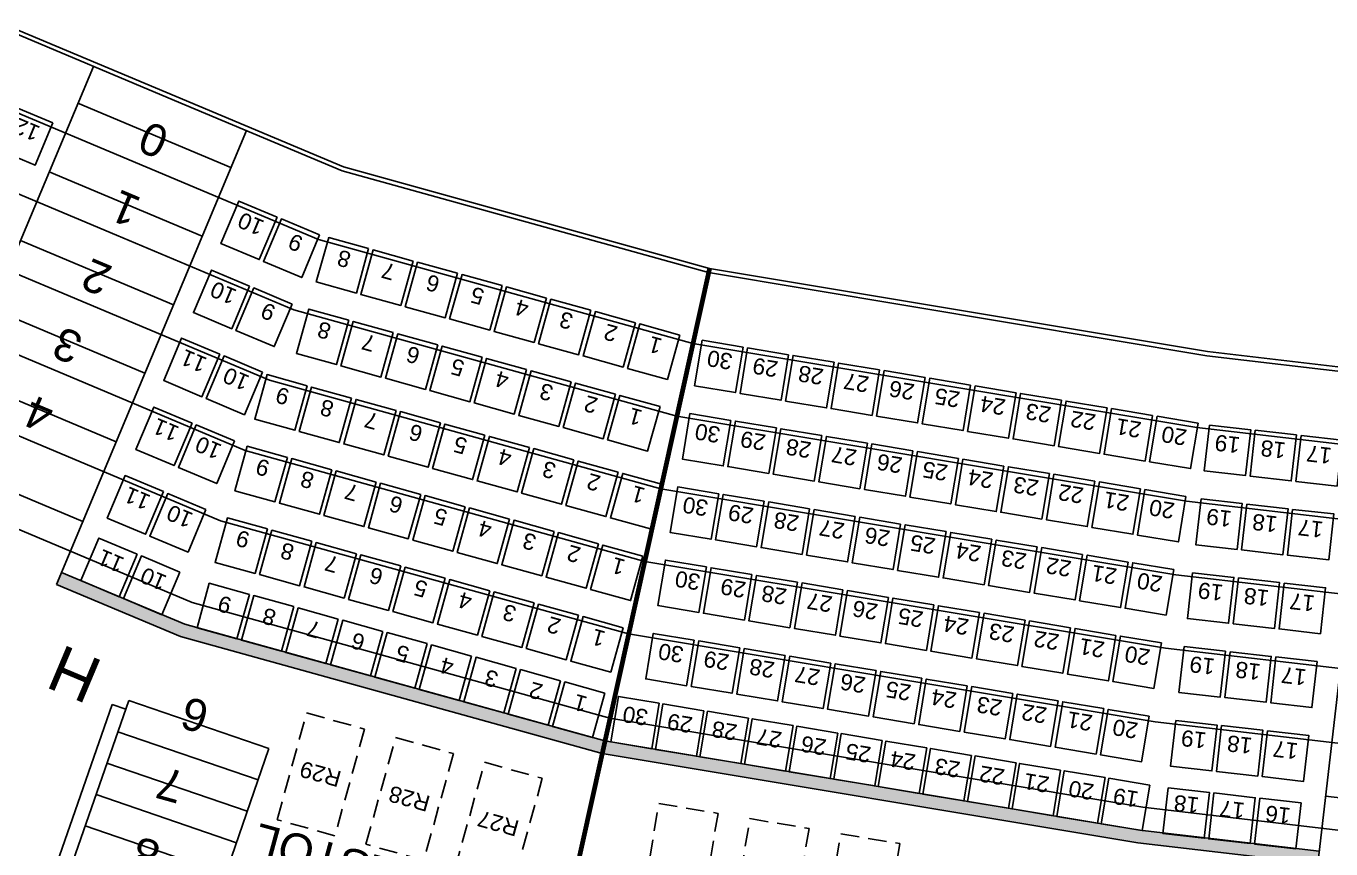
# Model space of a CAD drawing. Header units: millimetres. Extents: x 42980 to 202332, y 27411 to 140378.
# Drawn here: x 92238 to 106381, y 59239 to 68154 of the extents above; entities that cross this region are included whole.
import ezdxf
from ezdxf.enums import TextEntityAlignment as Align

# ---------------------------------------------------------------- set-up
doc = ezdxf.new("R2010")
doc.units = ezdxf.units.MM
doc.header["$LTSCALE"] = 100
doc.linetypes.add('DASHED_2', pattern=[3, 2, -1])
for name, color, linetype in [('A-3311-EA-', 3, 'CONTINUOUS'), ('A-3311-FYLL', 1, 'CONTINUOUS'), ('R-RADER_TELE_2', 252, 'CONTINUOUS'), ('R-RULLSTOLSPLATS', 1, 'DASHED_2'), ('R-STOLAR_TELE_2', 3, 'CONTINUOUS'), ('R-STOLNUMMER_TELE_2', 7, 'CONTINUOUS'), ('R-TRAPPA_TELE', 254, 'CONTINUOUS'), ('SEKTIONS_NR', 4, 'CONTINUOUS'), ('T-RADER_TELE', 252, 'CONTINUOUS'), ('T-RADNUMMER', 4, 'CONTINUOUS'), ('T-RADNUMMER_TELE', 4, 'CONTINUOUS'), ('T-RULLSTOLSPLATS', 1, 'DASHED_2'), ('T-STOLAR_TELE', 3, 'CONTINUOUS'), ('T-STOLNR RULLSTOLSPLATS', 7, 'CONTINUOUS'), ('T-STOLNUMMER_TELE', 7, 'CONTINUOUS'), ('T-TRAPPA', 254, 'CONTINUOUS'), ('T-TRAPPA_TELE', 254, 'CONTINUOUS'), ('U-RADER', 252, 'CONTINUOUS')]:
    doc.layers.add(name, color=color, linetype=linetype)
doc.layers.add('SEKTIONER', color=4, linetype='CONTINUOUS', lineweight=70)
doc.styles.add('ARIAL', font='arial.ttf')

# ---------------------------------------------------------------- blocks, each defined once
blk = doc.blocks.new('KAJ')
at = {"layer": 'A-3311-FYLL'}
h = blk.add_hatch(color=256, dxfattribs=at)
h.paths.add_polyline_path([(-12514, -25024), (-12498, -24885), (-14444, -24658), (-20241, -23691), (-20271, -23827), (-14464, -24796)])
h.paths.add_polyline_path([(-26131, -21865), (-26185, -21995), (-24841, -22560), (-20271, -23827), (-20241, -23691), (-24795, -22427)])
at = {"layer": 'A-3311-EA-'}
for p, q in [((-26131, -21865), (-24795, -22427)), ((-24841, -22560), (-26185, -21995)), ((-24795, -22427), (-20241, -23691)), ((-20271, -23827), (-24841, -22560)), ((-20241, -23691), (-14444, -24658)), ((-14464, -24796), (-20271, -23827)), ((-14444, -24658), (-12498, -24885)), ((-12514, -25024), (-14464, -24796))]:
    blk.add_line(p, q, dxfattribs=at)

msp = doc.modelspace()

# ---------------------------------------------------------------- linework, layer by layer
at = {"layer": 'R-RADER_TELE_2'}
for p, q in [((93846, 67350), (95664, 66585)), ((93864, 67391), (95679, 66628)), ((93536, 66629), (95406, 65842)), ((95679, 66628), (99645, 65528)), ((95664, 66585), (99636, 65484)), ((93217, 65889), (95141, 65080)), ((95406, 65842), (99466, 64716)), ((99636, 65484), (105037, 64582)), ((99645, 65528), (105043, 64627)), ((92899, 65150), (94877, 64318)), ((95141, 65080), (99291, 63929)), ((99466, 64716), (104927, 63805)), ((105037, 64582), (107743, 64267)), ((105043, 64627), (107748, 64311)), ((92581, 64411), (94612, 63557)), ((94877, 64318), (99117, 63142)), ((99291, 63929), (104814, 63008)), ((104927, 63805), (107653, 63487)), ((92262, 63671), (94347, 62795)), ((94612, 63557), (98943, 62355)), ((99117, 63142), (104701, 62210)), ((104814, 63008), (107561, 62687)), ((91893, 62812), (94040, 61910)), ((94347, 62795), (98768, 61568)), ((98943, 62355), (104588, 61413)), ((104701, 62210), (107469, 61887)), ((94040, 61910), (98566, 60654)), ((98768, 61568), (104475, 60616)), ((104588, 61413), (107376, 61088)), ((98566, 60654), (104343, 59690)), ((104475, 60616), (107284, 60288)), ((104343, 59690), (107177, 59359))]:
    msp.add_line(p, q, dxfattribs=at)
at = {"layer": 'R-RULLSTOLSPLATS'}
for points in [[(99096, 59731), (99738, 59624), (99540, 58441), (98899, 58548)], [(100083, 59567), (100724, 59460), (100526, 58276), (99885, 58383)], [(101069, 59403), (101710, 59296), (101513, 58112), (100872, 58219)]]:
    msp.add_lwpolyline(points, close=True, dxfattribs=at)
at = {"layer": 'R-STOLAR_TELE_2'}
for points in [[(94959, 66085), (94544, 66259), (94350, 65798), (94765, 65624)], [(95420, 65891), (95005, 66065), (94811, 65604), (95226, 65430)], [(95951, 65743), (95518, 65863), (95384, 65382), (95818, 65261)], [(96433, 65609), (96000, 65730), (95866, 65248), (96299, 65128)], [(94661, 65337), (94246, 65511), (94052, 65050), (94467, 64876)], [(96915, 65476), (96481, 65596), (96348, 65114), (96781, 64994)], [(97397, 65342), (96963, 65462), (96829, 64981), (97263, 64860)], [(95122, 65143), (94707, 65317), (94513, 64856), (94928, 64682)], [(97879, 65208), (97445, 65329), (97311, 64847), (97745, 64727)], [(95736, 64967), (95303, 65088), (95169, 64606), (95602, 64486)], [(98360, 65075), (97927, 65195), (97793, 64713), (98227, 64593)], [(98842, 64941), (98409, 65061), (98275, 64580), (98708, 64459)], [(96218, 64834), (95784, 64954), (95651, 64472), (96084, 64352)], [(99324, 64807), (98890, 64928), (98757, 64446), (99190, 64326)], [(94338, 64599), (93923, 64774), (93730, 64313), (94144, 64138)], [(96700, 64700), (96266, 64820), (96132, 64339), (96566, 64218)], [(97182, 64566), (96748, 64687), (96614, 64205), (97048, 64085)], [(100010, 64676), (99566, 64750), (99484, 64257), (99927, 64183)], [(100503, 64594), (100059, 64668), (99977, 64175), (100421, 64101)], [(94799, 64405), (94384, 64580), (94191, 64119), (94605, 63944)], [(97663, 64433), (97230, 64553), (97096, 64071), (97530, 63951)], [(100996, 64512), (100552, 64586), (100470, 64092), (100914, 64018)], [(101489, 64429), (101045, 64503), (100963, 64010), (101407, 63936)], [(95284, 64257), (94851, 64378), (94717, 63896), (95151, 63775)], [(98145, 64299), (97712, 64419), (97578, 63937), (98011, 63817)], [(101982, 64347), (101539, 64421), (101456, 63928), (101900, 63854)], [(95766, 64124), (95333, 64244), (95199, 63762), (95633, 63642)], [(98627, 64165), (98193, 64286), (98060, 63804), (98493, 63684)], [(102476, 64265), (102032, 64339), (101949, 63846), (102393, 63771)], [(102969, 64182), (102525, 64256), (102443, 63763), (102886, 63689)], [(96248, 63990), (95814, 64110), (95681, 63628), (96114, 63508)], [(99109, 64032), (98675, 64152), (98541, 63670), (98975, 63550)], [(103462, 64100), (103018, 64174), (102936, 63681), (103380, 63607)], [(103955, 64018), (103511, 64092), (103429, 63599), (103873, 63525)], [(94037, 63853), (93622, 64027), (93428, 63566), (93843, 63392)], [(96730, 63856), (96296, 63977), (96163, 63495), (96596, 63374)], [(99877, 63882), (99433, 63956), (99351, 63463), (99795, 63389)], [(104448, 63936), (104004, 64010), (103922, 63516), (104366, 63442)], [(104942, 63853), (104498, 63927), (104415, 63434), (104859, 63360)], [(94498, 63659), (94083, 63833), (93889, 63372), (94304, 63198)], [(97212, 63723), (96778, 63843), (96644, 63361), (97078, 63241)], [(100370, 63800), (99927, 63874), (99844, 63381), (100288, 63307)], [(100864, 63717), (100420, 63792), (100337, 63298), (100781, 63224)], [(105064, 63831), (105511, 63780), (105454, 63284), (105007, 63335)], [(97693, 63589), (97260, 63709), (97126, 63227), (97560, 63107)], [(101357, 63635), (100913, 63709), (100831, 63216), (101274, 63142)], [(105560, 63775), (106007, 63724), (105951, 63227), (105504, 63278)], [(106057, 63718), (106504, 63667), (106448, 63171), (106001, 63221)], [(95070, 63481), (94636, 63602), (94502, 63120), (94936, 63000)], [(98175, 63455), (97742, 63576), (97608, 63094), (98042, 62973)], [(101850, 63553), (101406, 63627), (101324, 63134), (101768, 63060)], [(102343, 63471), (101899, 63545), (101817, 63052), (102261, 62977)], [(95551, 63348), (95118, 63468), (94984, 62986), (95418, 62866)], [(98657, 63322), (98223, 63442), (98090, 62960), (98523, 62840)], [(102836, 63388), (102392, 63462), (102310, 62969), (102754, 62895)], [(103329, 63306), (102886, 63380), (102803, 62887), (103247, 62813)], [(93727, 63110), (93312, 63284), (93118, 62823), (93533, 62649)], [(96033, 63214), (95600, 63334), (95466, 62853), (95900, 62732)], [(99139, 63188), (98705, 63308), (98572, 62826), (99005, 62706)], [(103823, 63224), (103379, 63298), (103297, 62805), (103740, 62731)], [(94188, 62916), (93773, 63090), (93579, 62629), (93994, 62455)], [(96515, 63080), (96081, 63201), (95948, 62719), (96381, 62599)], [(99745, 63088), (99301, 63162), (99219, 62669), (99662, 62595)], [(100238, 63006), (99794, 63080), (99712, 62587), (100156, 62513)], [(104316, 63141), (103872, 63216), (103790, 62722), (104234, 62648)], [(104809, 63059), (104365, 63133), (104283, 62640), (104727, 62566)], [(96997, 62947), (96563, 63067), (96430, 62585), (96863, 62465)], [(97479, 62813), (97045, 62933), (96911, 62452), (97345, 62331)], [(100731, 62923), (100287, 62998), (100205, 62504), (100649, 62430)], [(104973, 63032), (105420, 62981), (105363, 62484), (104916, 62535)], [(105469, 62975), (105916, 62924), (105860, 62427), (105413, 62478)], [(94854, 62706), (94421, 62826), (94287, 62344), (94721, 62224)], [(97960, 62679), (97527, 62800), (97393, 62318), (97827, 62198)], [(101224, 62841), (100780, 62915), (100698, 62422), (101142, 62348)], [(101717, 62759), (101274, 62833), (101191, 62340), (101635, 62266)], [(105966, 62918), (106413, 62868), (106357, 62371), (105910, 62422)], [(95336, 62572), (94903, 62692), (94769, 62211), (95203, 62090)], [(98442, 62546), (98009, 62666), (97875, 62184), (98309, 62064)], [(102211, 62677), (101767, 62751), (101684, 62257), (102128, 62183)], [(102704, 62594), (102260, 62668), (102178, 62175), (102622, 62101)], [(93442, 62432), (93027, 62607), (92833, 62146), (93248, 61971)], [(95818, 62438), (95384, 62559), (95251, 62077), (95684, 61957)], [(98924, 62412), (98490, 62532), (98357, 62051), (98790, 61930)], [(103197, 62512), (102753, 62586), (102671, 62093), (103115, 62019)], [(93903, 62238), (93488, 62413), (93294, 61952), (93709, 61777)], [(96300, 62305), (95866, 62425), (95733, 61943), (96166, 61823)], [(99612, 62294), (99168, 62368), (99086, 61875), (99530, 61801)], [(103690, 62430), (103246, 62504), (103164, 62011), (103608, 61937)], [(104183, 62347), (103739, 62422), (103657, 61928), (104101, 61854)], [(96782, 62171), (96348, 62291), (96214, 61810), (96648, 61689)], [(100105, 62212), (99662, 62286), (99579, 61793), (100023, 61719)], [(104677, 62265), (104233, 62339), (104150, 61846), (104594, 61772)], [(104882, 62232), (105329, 62181), (105272, 61684), (104825, 61735)], [(94658, 61997), (94224, 62118), (94091, 61636), (94524, 61516)], [(97263, 62037), (96830, 62158), (96696, 61676), (97130, 61556)], [(100599, 62129), (100155, 62203), (100072, 61710), (100516, 61636)], [(101092, 62047), (100648, 62121), (100566, 61628), (101010, 61554)], [(105378, 62175), (105825, 62124), (105769, 61627), (105322, 61678)], [(105875, 62119), (106322, 62068), (106266, 61571), (105819, 61622)], [(95140, 61864), (94706, 61984), (94573, 61502), (95006, 61382)], [(97745, 61904), (97312, 62024), (97178, 61542), (97612, 61422)], [(101585, 61965), (101141, 62039), (101059, 61546), (101503, 61472)], [(102078, 61883), (101634, 61957), (101552, 61463), (101996, 61389)], [(95622, 61730), (95188, 61850), (95054, 61369), (95488, 61248)], [(98227, 61770), (97793, 61890), (97660, 61409), (98093, 61288)], [(102571, 61800), (102127, 61874), (102045, 61381), (102489, 61307)], [(96103, 61596), (95670, 61717), (95536, 61235), (95970, 61115)], [(98709, 61636), (98275, 61757), (98142, 61275), (98575, 61155)], [(103065, 61718), (102621, 61792), (102538, 61299), (102982, 61225)], [(103558, 61636), (103114, 61710), (103032, 61217), (103475, 61143)], [(96585, 61463), (96152, 61583), (96018, 61101), (96452, 60981)], [(99480, 61500), (99036, 61574), (98954, 61081), (99397, 61007)], [(104051, 61553), (103607, 61628), (103525, 61134), (103969, 61060)], [(104544, 61471), (104100, 61545), (104018, 61052), (104462, 60978)], [(97067, 61329), (96633, 61449), (96500, 60968), (96933, 60847)], [(99973, 61418), (99529, 61492), (99447, 60999), (99891, 60925)], [(100466, 61335), (100022, 61409), (99940, 60916), (100384, 60842)], [(104790, 61432), (105238, 61381), (105181, 60884), (104734, 60935)], [(97549, 61195), (97115, 61316), (96982, 60834), (97415, 60714)], [(100959, 61253), (100515, 61327), (100433, 60834), (100877, 60760)], [(101452, 61171), (101009, 61245), (100926, 60752), (101370, 60678)], [(105287, 61375), (105734, 61324), (105678, 60828), (105231, 60879)], [(105784, 61319), (106231, 61268), (106175, 60771), (105728, 60822)], [(98031, 61062), (97597, 61182), (97463, 60700), (97897, 60580)], [(101946, 61089), (101502, 61163), (101420, 60669), (101863, 60595)], [(98512, 60928), (98079, 61048), (97945, 60567), (98379, 60446)], [(102439, 61006), (101995, 61080), (101913, 60587), (102357, 60513)], [(102932, 60924), (102488, 60998), (102406, 60505), (102850, 60431)], [(99101, 60818), (98658, 60892), (98575, 60399), (99019, 60325)], [(103425, 60842), (102981, 60916), (102899, 60423), (103343, 60349)], [(103918, 60759), (103475, 60833), (103392, 60340), (103836, 60266)], [(99585, 60737), (99141, 60811), (99059, 60318), (99503, 60244)], [(100068, 60657), (99624, 60731), (99542, 60238), (99986, 60163)], [(104412, 60677), (103968, 60751), (103885, 60258), (104329, 60184)], [(100551, 60576), (100108, 60650), (100025, 60157), (100469, 60083)], [(101035, 60495), (100591, 60569), (100509, 60076), (100952, 60002)], [(104699, 60632), (105147, 60581), (105090, 60084), (104643, 60135)], [(105196, 60575), (105643, 60525), (105587, 60028), (105140, 60079)], [(101518, 60415), (101074, 60489), (100992, 59996), (101436, 59922)], [(102001, 60334), (101558, 60408), (101475, 59915), (101919, 59841)], [(105693, 60519), (106140, 60468), (106084, 59971), (105636, 60022)], [(102485, 60253), (102041, 60328), (101959, 59834), (102402, 59760)], [(102968, 60173), (102524, 60247), (102442, 59754), (102886, 59680)], [(103451, 60092), (103007, 60166), (102925, 59673), (103369, 59599)], [(103935, 60012), (103491, 60086), (103409, 59592), (103852, 59518)], [(104418, 59931), (103974, 60005), (103892, 59512), (104336, 59438)], [(104616, 59902), (105063, 59851), (105007, 59354), (104560, 59405)], [(105113, 59845), (105560, 59794), (105504, 59298), (105056, 59348)], [(105610, 59789), (106057, 59738), (106000, 59241), (105553, 59292)]]:
    msp.add_lwpolyline(points, close=True, dxfattribs=at)
at = {"layer": 'R-TRAPPA_TELE'}
msp.add_line((106849, 64370), (106238, 59076), dxfattribs=at)
msp.add_lwpolyline([(106323, 59811), (108111, 59603)], dxfattribs=at)
at = {"layer": 'SEKTIONER'}
msp.add_line((99645, 65528), (93729, 38815), dxfattribs=at)
at = {"layer": 'T-RADER_TELE'}
for p, q in [((92028, 68114), (93846, 67350)), ((92049, 68154), (93864, 67391)), ((91666, 67415), (93536, 66629)), ((91293, 66698), (93217, 65889)), ((90921, 65982), (92899, 65150)), ((90549, 65265), (92581, 64411)), ((90177, 64548), (92262, 63671))]:
    msp.add_line(p, q, dxfattribs=at)
at = {"layer": 'T-RULLSTOLSPLATS'}
for points in [[(95279, 60712), (95906, 60538), (95585, 59382), (94959, 59556)], [(96243, 60446), (96870, 60272), (96549, 59116), (95922, 59289)], [(97207, 60178), (97833, 60004), (97512, 58847), (96886, 59021)]]:
    msp.add_lwpolyline(points, close=True, dxfattribs=at)
at = {"layer": 'T-STOLAR_TELE'}
msp.add_lwpolyline([(92529, 67107), (92114, 67281), (91920, 66820), (92335, 66646)], close=True, dxfattribs=at)
at = {"layer": 'T-TRAPPA'}
for p, q in [((92716, 59021), (93351, 60849)), ((93351, 60849), (94870, 60328)), ((92573, 59081), (93172, 60805)), ((93172, 60805), (93319, 60754)), ((93233, 60509), (94753, 59987)), ((94870, 60328), (94273, 58589)), ((92997, 59829), (94519, 59306))]:
    msp.add_line(p, q, dxfattribs=at)
for points in [[(93115, 60169), (94636, 59647)], [(92879, 59489), (94402, 58966)]]:
    msp.add_lwpolyline(points, dxfattribs=at)
at = {"layer": 'T-TRAPPA_TELE'}
for p, q in [((92967, 67718), (90909, 62803)), ((94628, 67023), (92568, 62105))]:
    msp.add_line(p, q, dxfattribs=at)
for points in [[(92800, 67318), (94459, 66621)], [(92489, 66575), (94148, 65878)], [(92178, 65833), (93837, 65136)], [(91867, 65090), (93526, 64393)], [(91556, 64348), (93215, 63651)], [(91194, 63485), (92854, 62788)]]:
    msp.add_lwpolyline(points, dxfattribs=at)

# ---------------------------------------------------------------- block references
at = {"layer": 'U-RADER'}
msp.add_blockref('KAJ', (118753, 84100), dxfattribs=at)

# ---------------------------------------------------------------- texts
at = {"layer": 'R-STOLNUMMER_TELE_2', "style": 'ARIAL'}
for s, rotation, p in [('10', 157.194, (94833, 66039)), ('9', 157.194, (95255, 65861)), ('8', 164.4938, (95772, 65698)), ('7', 164.4938, (96254, 65564)), ('10', 157.194, (94535, 65291)), ('6', 164.4938, (96736, 65431)), ('5', 164.4938, (97218, 65297)), ('9', 157.194, (94958, 65113)), ('4', 164.4938, (97700, 65163)), ('3', 164.4938, (98181, 65030)), ('8', 164.4938, (95557, 64922)), ('2', 164.4938, (98663, 64896)), ('7', 164.4938, (96039, 64789)), ('1', 164.4938, (99145, 64762)), ('11', 157.194, (94212, 64553)), ('6', 164.4938, (96521, 64655)), ('30', 170.5279, (99905, 64601)), ('5', 164.4938, (97003, 64521)), ('29', 170.5279, (100399, 64519)), ('10', 157.194, (94673, 64359)), ('4', 164.4938, (97484, 64388)), ('28', 170.5279, (100892, 64436)), ('27', 170.5279, (101385, 64354)), ('9', 164.4938, (95106, 64212)), ('3', 164.4938, (97966, 64254)), ('26', 170.5279, (101878, 64272)), ('25', 170.5279, (102371, 64190)), ('8', 164.4938, (95587, 64079)), ('2', 164.4938, (98448, 64120)), ('24', 170.5279, (102865, 64107)), ('23', 170.5279, (103358, 64025)), ('7', 164.4938, (96069, 63945)), ('1', 164.4938, (98930, 63987)), ('22', 170.5279, (103843, 63944)), ('11', 157.194, (93911, 63807)), ('6', 164.4938, (96551, 63811)), ('30', 170.5279, (99773, 63807)), ('21', 170.5279, (104336, 63862)), ('20', 170.5279, (104830, 63779)), ('10', 157.194, (94372, 63613)), ('5', 164.4938, (97033, 63678)), ('29', 170.5279, (100266, 63725)), ('28', 170.5279, (100759, 63642)), ('19', 173.34, (105404, 63698)), ('18', 173.34, (105900, 63640)), ('4', 164.4938, (97515, 63544)), ('27', 170.5279, (101253, 63560)), ('26', 170.5279, (101746, 63478)), ('17', 173.34, (106397, 63582)), ('9', 164.4938, (94891, 63436)), ('3', 164.4938, (97996, 63410)), ('25', 170.5279, (102239, 63396)), ('8', 164.4938, (95373, 63303)), ('2', 164.4938, (98478, 63277)), ('24', 170.5279, (102732, 63313)), ('23', 170.5279, (103225, 63231)), ('11', 157.194, (93601, 63064)), ('7', 164.4938, (95854, 63169)), ('1', 164.4938, (98960, 63143)), ('22', 170.5279, (103711, 63150)), ('21', 170.5279, (104204, 63068)), ('10', 157.194, (94062, 62870)), ('6', 164.4938, (96336, 63035)), ('30', 170.5279, (99641, 63013)), ('29', 170.5279, (100134, 62931)), ('20', 170.5279, (104697, 62985)), ('5', 164.4938, (96818, 62902)), ('4', 164.4938, (97300, 62768)), ('28', 170.5279, (100627, 62848)), ('27', 170.5279, (101120, 62766)), ('19', 173.34, (105313, 62898)), ('18', 173.34, (105809, 62840)), ('17', 173.34, (106306, 62782)), ('9', 164.4938, (94676, 62661)), ('3', 164.4938, (97782, 62634)), ('26', 170.5279, (101613, 62684)), ('8', 164.4938, (95157, 62527)), ('2', 164.4938, (98263, 62501)), ('25', 170.5279, (102106, 62602)), ('24', 170.5279, (102600, 62519)), ('11', 157.194, (93316, 62386)), ('7', 164.4938, (95639, 62393)), ('1', 164.4938, (98745, 62367)), ('23', 170.5279, (103093, 62437)), ('22', 170.5279, (103578, 62356)), ('10', 157.194, (93777, 62192)), ('6', 164.4938, (96121, 62260)), ('30', 170.5279, (99557, 62211)), ('21', 170.5279, (104072, 62274)), ('20', 170.5279, (104565, 62191)), ('5', 164.4938, (96603, 62126)), ('29', 170.5279, (100051, 62128)), ('28', 170.5279, (100494, 62054)), ('19', 173.34, (105222, 62098)), ('9', 164.4938, (94479, 61952)), ('4', 164.4938, (97085, 61992)), ('27', 170.5279, (100988, 61972)), ('18', 173.34, (105718, 62040)), ('17', 173.34, (106215, 61982)), ('8', 164.4938, (94961, 61819)), ('3', 164.4938, (97566, 61859)), ('26', 170.5279, (101481, 61890)), ('25', 170.5279, (101974, 61808)), ('7', 164.4938, (95443, 61685)), ('2', 164.4938, (98048, 61725)), ('24', 170.5279, (102467, 61725)), ('23', 170.5279, (102960, 61643)), ('6', 164.4938, (95925, 61551)), ('1', 164.4938, (98530, 61591)), ('22', 170.5279, (103446, 61562)), ('21', 170.5279, (103939, 61480)), ('5', 164.4938, (96406, 61418)), ('30', 170.5279, (99376, 61425)), ('29', 170.5279, (99869, 61343)), ('20', 170.5279, (104432, 61397)), ('4', 164.4938, (96888, 61284)), ('28', 170.5279, (100362, 61260)), ('19', 173.34, (105131, 61298)), ('18', 173.34, (105627, 61240)), ('3', 164.4938, (97370, 61150)), ('27', 170.5279, (100855, 61178)), ('26', 170.5279, (101348, 61096)), ('17', 173.34, (106124, 61182)), ('2', 164.4938, (97852, 61017)), ('25', 170.5279, (101841, 61014)), ('24', 170.5279, (102335, 60931)), ('1', 164.4938, (98334, 60883)), ('23', 170.5279, (102828, 60849)), ('30', 170.5279, (98990, 60744)), ('29', 170.5279, (99473, 60664)), ('22', 170.5279, (103313, 60768)), ('21', 170.5279, (103807, 60686)), ('28', 170.5279, (99956, 60583)), ('27', 170.5279, (100440, 60502)), ('20', 170.5279, (104300, 60603)), ('26', 170.5279, (100923, 60422)), ('19', 173.34, (105039, 60498)), ('18', 173.34, (105536, 60440)), ('17', 173.34, (106033, 60382)), ('25', 170.5279, (101406, 60341)), ('24', 170.5279, (101890, 60260)), ('23', 170.5279, (102373, 60180)), ('22', 170.5279, (102856, 60099)), ('21', 170.5279, (103339, 60018)), ('20', 170.5279, (103823, 59938)), ('19', 170.5279, (104306, 59857)), ('18', 173.34, (104959, 59794)), ('17', 173.34, (105455, 59736)), ('16', 173.34, (105952, 59680))]:
    msp.add_text(s, height=175, rotation=rotation, dxfattribs=at).set_placement(p)
at = {"layer": 'SEKTIONS_NR', "style": 'ARIAL'}
msp.add_text('H', height=500, rotation=157.1908, dxfattribs=at).set_placement((93092, 61265))
msp.add_text('T-RULLSTOL', height=350, rotation=164.77, dxfattribs=at).set_placement((96208, 59129), align=Align.CENTER)
at = {"layer": 'T-RADNUMMER', "style": 'ARIAL'}
for s, p in [('6', (94244, 60821)), ('7', (93979, 60063)), ('8', (93716, 59305))]:
    msp.add_text(s, height=350, rotation=164.4842, dxfattribs=at).set_placement(p)
at = {"layer": 'T-RADNUMMER_TELE', "style": 'ARIAL'}
for s, p in [('0', (93811, 67029)), ('1', (93505, 66284)), ('2', (93193, 65542)), ('3', (92878, 64801)), ('4', (92569, 64058))]:
    msp.add_text(s, height=350, rotation=157.1908, dxfattribs=at).set_placement(p)
at = {"layer": 'T-STOLNR RULLSTOLSPLATS', "style": 'ARIAL'}
for s, p in [('R29', (95466, 60185)), ('R28', (96429, 59918)), ('R27', (97393, 59650))]:
    msp.add_text(s, height=175, rotation=164.4938, dxfattribs=at).set_placement(p, align=Align.BOTTOM_CENTER)
at = {"layer": 'T-STOLNUMMER_TELE', "style": 'ARIAL'}
msp.add_text('12', height=175, rotation=157.194, dxfattribs=at).set_placement((92403, 67061))

doc.saveas('drawing.dxf')
